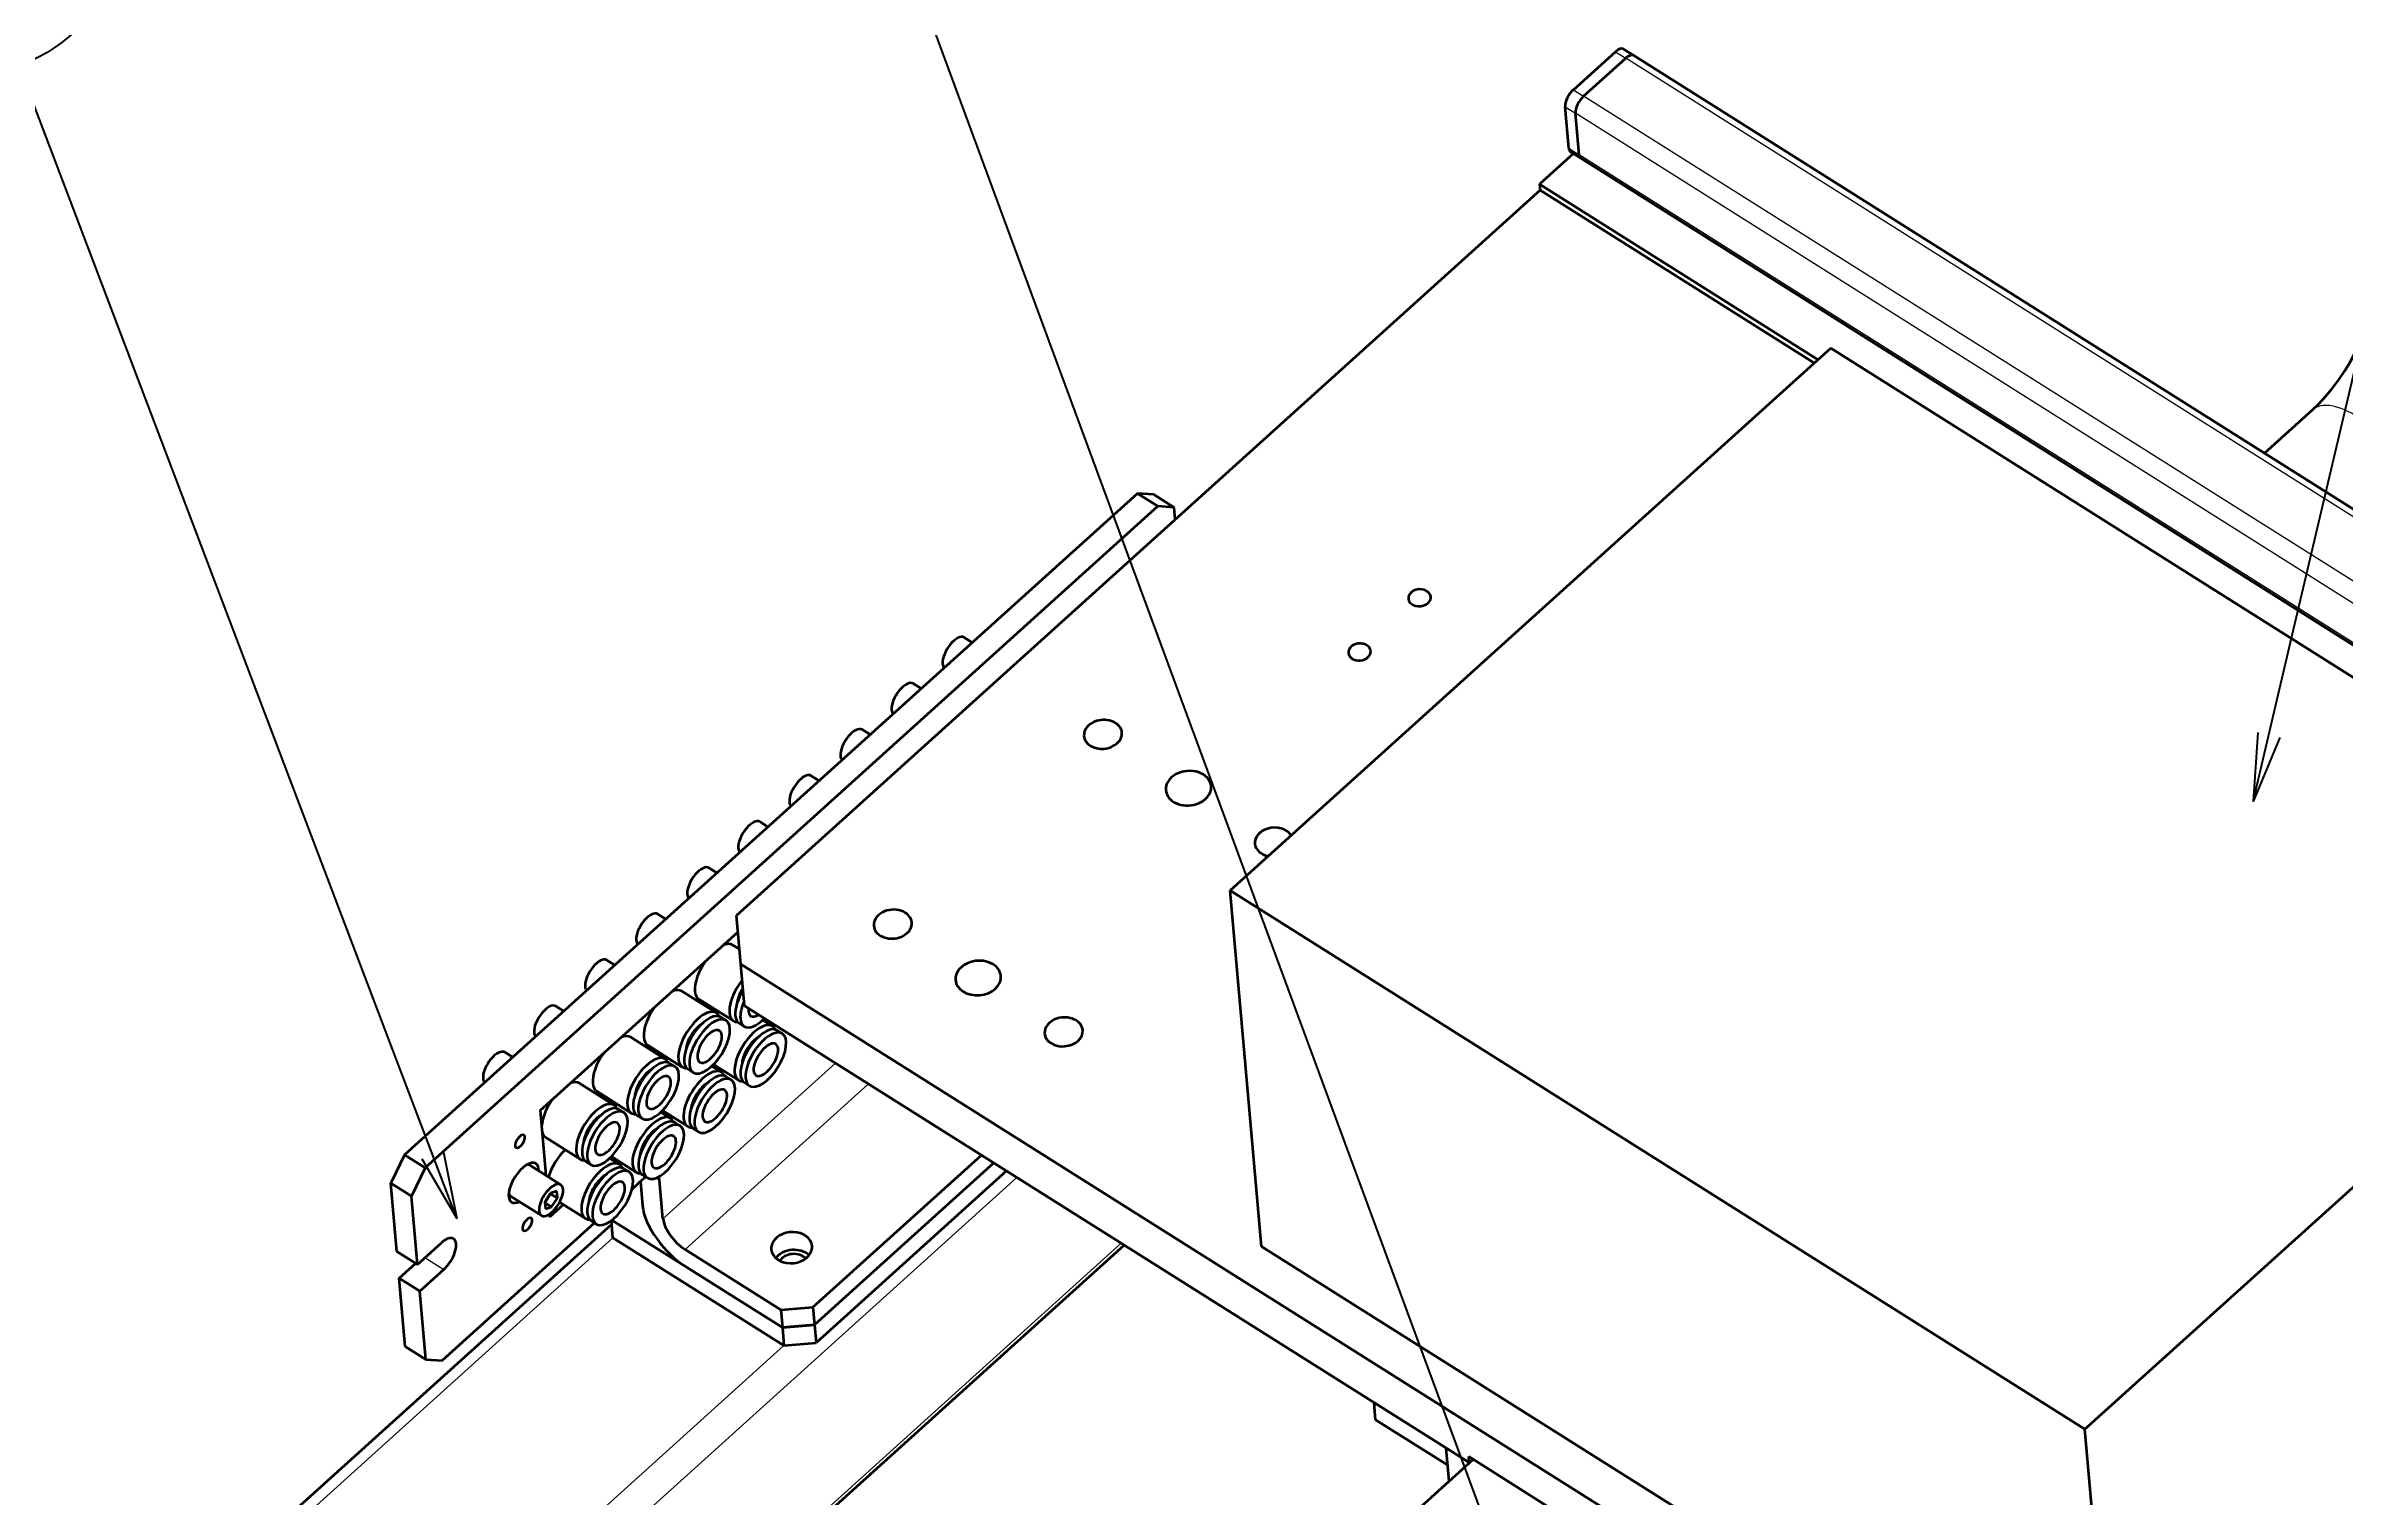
# Model space of a CAD drawing. Header units: millimetres. Extents: x -10155 to 20189, y -25550 to -22580.
# Drawn here: x -7571 to -7068, y -24326 to -24009 of the extents above; entities that cross this region are included whole.
import ezdxf

# ---------------------------------------------------------------- set-up
doc = ezdxf.new("R2010")
doc.units = ezdxf.units.MM
doc.layers.add('word_dim', color=253, linetype='Continuous')
doc.styles.get("Standard").update_dxf_attribs({"font": 'romans.shx', "bigfont": 'bigfont.shx'})
doc.dimstyles.new('RS-1-5', dxfattribs={"dimscale": 5, "dimtxt": 3.5, "dimasz": 3, "dimexe": 1, "dimexo": 0, "dimgap": 1, "dimtad": 3, "dimdsep": 46, "dimtxsty": 'Standard', "dimblk1": 'OPEN', "dimblk2": 'OPEN', "dimsah": 1, "dimcen": 0, "dimclrd": 256, "dimclre": 256, "dimclrt": 3, "dimadec": 0, "dimazin": 0, "dimtfac": 1, "dimtmove": 0, "dimatfit": 3, "dimldrblk": 'OPEN', "dimfxl": 0, "dimtolj": 1, "dimtzin": 0, "dimarcsym": 0})

# ---------------------------------------------------------------- blocks, each defined once
blk = doc.blocks.new('aa1')
for p, q in [((0, 0), (-1, 0)), ((-0.4, 0.067), (0, 0)), ((-0.4, -0.067), (0, 0))]:
    blk.add_line(p, q)
blk = doc.blocks.new('aa2')
blk.add_circle((0, 0), 1)
blk = doc.blocks.new('*D772')
at = {"layer": 'DEFPOINTS', "color": 0, "linetype": 'Continuous', "ltscale": 2}
for p in [(-6959.4, -23631.55), (-6959.4, -23631.55), (-7087.1, -24174.42)]:
    blk.add_point(p, dxfattribs=at)
at = {"layer": 'word_dim', "linetype": 'Continuous', "lineweight": -2, "ltscale": 2}
blk.add_line((-7078.51, -24137.91), (-6967.99, -23668.05), dxfattribs=at)
at = {"layer": 'word_dim', "linetype": 'Continuous', "lineweight": -2, "ltscale": 2, "xscale": 37.5, "yscale": 37.5, "zscale": 37.5}
for name, p, rotation in [('aa2', (-6959.4, -23631.55), 76.76338314975894), ('aa1', (-7087.1, -24174.42), 256.7633831497589)]:
    blk.add_blockref(name, p, dxfattribs=dict(at, rotation=rotation))
at = {"layer": 'word_dim', "color": 3, "linetype": 'Continuous', "ltscale": 2, "insert": (-7023.25, -23902.98), "char_height": 0.000005, "attachment_point": 5, "rotation": 76.7634}
blk.add_mtext('\\A1;557.69', dxfattribs=at)
blk = doc.blocks.new('_Open')
at = {"color": 0, "lineweight": -2}
for p, q in [((-1, 0.167), (0, 0)), ((-1, -0.167), (0, 0)), ((0, 0), (-1, 0))]:
    blk.add_line(p, q, dxfattribs=at)
blk = doc.blocks.new('*D787')
at = {"layer": 'DEFPOINTS', "color": 0, "linetype": 'Continuous', "ltscale": 2}
for p in [(-7590.5, -23978.05), (-7590.5, -23978.05), (-7481.16, -24265.87)]:
    blk.add_point(p, dxfattribs=at)
at = {"layer": 'word_dim', "linetype": 'Continuous', "lineweight": -2, "ltscale": 2}
blk.add_line((-7494.48, -24230.82), (-7577.18, -24013.11), dxfattribs=at)
at = {"layer": 'word_dim', "linetype": 'Continuous', "lineweight": -2, "ltscale": 2, "xscale": 37.5, "yscale": 37.5, "zscale": 37.5}
for name, p, rotation in [('aa2', (-7590.5, -23978.05), 110.8006649196857), ('aa1', (-7481.16, -24265.87), 290.8006649196857)]:
    blk.add_blockref(name, p, dxfattribs=dict(at, rotation=rotation))
at = {"layer": 'word_dim', "color": 3, "linetype": 'Continuous', "ltscale": 2, "insert": (-7535.83, -24121.96), "char_height": 0.000005, "attachment_point": 5, "rotation": 290.8007}
blk.add_mtext('\\A1;307.89', dxfattribs=at)
blk = doc.blocks.new('A$C43226BF8')
at = {"color": 7, "lineweight": 35, "ltscale": 0.310625}
for p, q in [((372.19, -43.26), (381.42, -34.93)), ((374.44, -44.67), (383.67, -36.35)), ((374.44, -44.67), (383.67, -36.35))]:
    blk.add_line(p, q, dxfattribs=at)
at = {"color": 7, "lineweight": 13, "ltscale": 0.066494}
for p, q in [((381.42, -34.93), (383.67, -36.35)), ((372.19, -43.26), (374.44, -44.67)), ((370.39, -46.99), (372.64, -48.41))]:
    blk.add_line(p, q, dxfattribs=at)
at = {"color": 7, "lineweight": 35, "ltscale": 0.066494}
for p, q in [((383.19, -34.35), (385.44, -35.76)), ((371.57, -56.85), (373.82, -58.27))]:
    blk.add_line(p, q, dxfattribs=at)
at = {"color": 7, "lineweight": 13}
for p, q in [((580.69, -160.51), (383.67, -36.35)), ((571.46, -168.83), (374.44, -44.67)), ((568.46, -171.81), (372.64, -48.41)), ((559.17, -174.56), (373.44, -57.52)), ((172.48, -290.86), (210.32, -256.71)), ((177.33, -297.6), (217.57, -261.28)), ((-34.17, -538.31), (250.11, -281.78)), ((-59.68, -494.6), (161.51, -295)), ((-20.97, -561.5), (273.02, -296.22)), ((-35.47, -530.23), (199.01, -318.64))]:
    blk.add_line(p, q, dxfattribs=at)
at = {"color": 7, "lineweight": 35}
for p, q in [((581.8, -159.51), (385.44, -35.76)), ((558.75, -174.81), (373.82, -58.27)), ((364.89, -65.29), (188.63, -224.34)), ((425.87, -102.5), (364.77, -63.99)), ((425.07, -103.22), (364.89, -65.29)), ((428.7, -99.94), (296.92, -218.86)), ((616.21, -218.11), (428.7, -99.94)), ((276.56, -131.77), (115.79, -276.84)), ((281.06, -134.61), (120.29, -279.68)), ((303.79, -296.91), (296.92, -218.86)), ((296.92, -218.86), (484.43, -337.02)), ((484.43, -337.02), (616.21, -218.11)), ((145.5, -267.11), (188.94, -227.92)), ((189.54, -235.01), (536.52, -453.67)), ((190.34, -244.12), (349.35, -344.32)), ((205.37, -310.22), (242.33, -276.88)), ((245.07, -278.61), (205.72, -314.12)), ((245.07, -278.61), (205.72, -314.12)), ((247.82, -280.34), (206.06, -318.03)), ((-61.3, -492.84), (161.25, -292.02)), ((124.01, -321.96), (157.48, -291.76)), ((198.67, -314.73), (161.26, -291.16)), ((-19.44, -561.11), (273.66, -296.63)), ((199.01, -318.64), (161.51, -295)), ((303.79, -296.91), (491.3, -415.08)), ((198.33, -310.83), (177.33, -297.6)), ((177.67, -301.5), (198.67, -314.73)), ((491.3, -415.08), (484.43, -337.02)), ((350.22, -343.64), (24.85, -637.24)), ((349.24, -343.02), (367.24, -354.37))]:
    blk.add_line(p, q, dxfattribs=at)
at = {"color": 7, "lineweight": 35, "ltscale": 0.228537}
blk.add_line((371.19, -56.1), (370.39, -46.99), dxfattribs=at)
at = {"color": 7, "lineweight": 35, "ltscale": 0.228536}
blk.add_line((373.44, -57.52), (372.64, -48.41), dxfattribs=at)
blk.add_line((373.44, -57.52), (372.64, -48.41), dxfattribs=at)
at = {"color": 7, "lineweight": 35, "ltscale": 0.251017}
blk.add_line((372.23, -57.27), (364.77, -63.99), dxfattribs=at)
at = {"color": 7, "lineweight": 13, "ltscale": 0.066488}
blk.add_line((371.19, -56.1), (373.44, -57.52), dxfattribs=at)
at = {"color": 7, "lineweight": 35, "ltscale": 0.032647}
blk.add_line((364.77, -63.99), (364.89, -65.29), dxfattribs=at)
at = {"color": 7, "lineweight": 35, "ltscale": 0.354575}
blk.add_line((523.83, -122.97), (534.36, -113.47), dxfattribs=at)
at = {"color": 7, "lineweight": 35, "ltscale": 0.089786}
for p, q in [((280.14, -132.05), (276.56, -131.77)), ((120.43, -321.68), (124.01, -321.96))]:
    blk.add_line(p, q, dxfattribs=at)
at = {"color": 7, "lineweight": 35, "ltscale": 0.132983}
blk.add_line((276.56, -131.77), (281.06, -134.61), dxfattribs=at)
at = {"color": 7, "lineweight": 35, "ltscale": 0.132988}
blk.add_line((280.14, -132.05), (284.64, -134.89), dxfattribs=at)
at = {"color": 7, "lineweight": 35, "ltscale": 0.089792}
blk.add_line((284.64, -134.89), (281.06, -134.61), dxfattribs=at)
at = {"color": 7, "lineweight": 35, "ltscale": 0.065522}
blk.add_line((284.87, -137.5), (284.64, -134.89), dxfattribs=at)
at = {"color": 7, "lineweight": 35, "ltscale": 0.051596}
for p, q in [((238.57, -163.37), (240.32, -164.47)), ((204.97, -193.7), (206.71, -194.8)), ((193.77, -203.8), (195.51, -204.91))]:
    blk.add_line(p, q, dxfattribs=at)
at = {"color": 7, "lineweight": 35, "ltscale": 0.051597}
for p, q in [((227.37, -173.48), (229.12, -174.58)), ((216.17, -183.59), (217.92, -184.69)), ((182.57, -213.91), (184.31, -215.01)), ((171.36, -224.02), (173.11, -225.12)), ((137.76, -254.34), (139.51, -255.44))]:
    blk.add_line(p, q, dxfattribs=at)
at = {"color": 7, "lineweight": 35, "ltscale": 0.267778}
blk.add_line((189.54, -235.01), (188.63, -224.34), dxfattribs=at)
at = {"color": 7, "lineweight": 35, "ltscale": 0.04283}
blk.add_line((187.81, -230.84), (189.26, -231.75), dxfattribs=at)
at = {"color": 7, "lineweight": 35, "ltscale": 0.051595}
for p, q in [((160.16, -234.13), (161.91, -235.23)), ((148.96, -244.24), (150.71, -245.34))]:
    blk.add_line(p, q, dxfattribs=at)
at = {"color": 7, "lineweight": 35, "ltscale": 0.228535}
blk.add_line((190.34, -244.12), (189.54, -235.01), dxfattribs=at)
at = {"color": 7, "lineweight": 35, "ltscale": 0.22386}
blk.add_line((176.61, -240.95), (184.19, -245.72), dxfattribs=at)
at = {"color": 7, "lineweight": 35, "ltscale": 0.223855}
for p, q in [((180.35, -242.68), (187.93, -247.46)), ((165.41, -251.06), (172.99, -255.83)), ((169.15, -252.79), (176.72, -257.57)), ((154.21, -261.16), (161.79, -265.94)), ((157.95, -262.9), (165.52, -267.67)), ((146.75, -273.01), (154.32, -277.78))]:
    blk.add_line(p, q, dxfattribs=at)
at = {"color": 7, "lineweight": 35, "ltscale": 0.033244}
for p, q in [((185.18, -246.64), (186.31, -247.35)), ((189.18, -247.96), (190.31, -248.67)), ((197.53, -249.54), (198.65, -250.25)), ((173.98, -256.75), (175.1, -257.46)), ((190.33, -260.97), (191.45, -261.67)), ((166.78, -268.17), (167.91, -268.88)), ((175.12, -269.76), (176.25, -270.47)), ((167.93, -281.18), (169.05, -281.89)), ((156.73, -291.29), (157.85, -292))]:
    blk.add_line(p, q, dxfattribs=at)
at = {"color": 7, "lineweight": 35, "ltscale": 0.063647}
blk.add_line((194.38, -247.27), (196.53, -248.62), dxfattribs=at)
at = {"color": 7, "lineweight": 35, "ltscale": 0.01325}
blk.add_line((195.44, -247.33), (195.04, -247.68), dxfattribs=at)
at = {"color": 7, "lineweight": 35, "ltscale": 0.033249}
for p, q in [((177.98, -258.06), (179.11, -258.77)), ((186.33, -259.65), (187.45, -260.36)), ((162.78, -266.86), (163.9, -267.57)), ((179.13, -271.07), (180.25, -271.78)), ((155.58, -278.28), (156.71, -278.99))]:
    blk.add_line(p, q, dxfattribs=at)
at = {"color": 7, "lineweight": 35, "ltscale": 0.063652}
blk.add_line((183.18, -257.37), (185.33, -258.73), dxfattribs=at)
at = {"color": 7, "lineweight": 35, "ltscale": 0.162658}
blk.add_line((183.57, -257), (189.07, -260.47), dxfattribs=at)
at = {"color": 7, "lineweight": 35, "ltscale": 0.013589}
for p, q in [((184.24, -257.43), (183.84, -257.79)), ((161.84, -277.64), (161.44, -278.01))]:
    blk.add_line(p, q, dxfattribs=at)
at = {"color": 7, "lineweight": 35, "ltscale": 0.355997}
blk.add_line((145.5, -267.11), (146.75, -281.3), dxfattribs=at)
at = {"color": 7, "lineweight": 35, "ltscale": 0.063645}
for p, q in [((171.98, -267.48), (174.13, -268.84)), ((160.78, -277.59), (162.93, -278.95))]:
    blk.add_line(p, q, dxfattribs=at)
at = {"color": 7, "lineweight": 35, "ltscale": 0.162662}
for p, q in [((172.36, -267.11), (177.87, -270.58)), ((161.16, -277.21), (166.67, -280.68))]:
    blk.add_line(p, q, dxfattribs=at)
at = {"color": 7, "lineweight": 35, "ltscale": 0.013582}
blk.add_line((173.04, -267.53), (172.64, -267.9), dxfattribs=at)
at = {"color": 7, "lineweight": 35, "ltscale": 0.172847}
for p, q in [((115.79, -276.84), (112.78, -283.07)), ((120.29, -279.68), (117.28, -285.9))]:
    blk.add_line(p, q, dxfattribs=at)
at = {"color": 7, "lineweight": 35, "ltscale": 0.132984}
for p, q in [((120.29, -279.68), (115.79, -276.84)), ((117.28, -285.9), (112.78, -283.07)), ((118.6, -300.86), (114.1, -298.03)), ((119.11, -306.72), (114.61, -303.88))]:
    blk.add_line(p, q, dxfattribs=at)
at = {"color": 7, "lineweight": 35, "ltscale": 0.199476}
blk.add_line((143.3, -279.12), (150.05, -283.38), dxfattribs=at)
at = {"color": 7, "lineweight": 35, "ltscale": 0.033251}
blk.add_line((163.92, -279.87), (165.05, -280.58), dxfattribs=at)
at = {"color": 7, "lineweight": 13, "ltscale": 0.022791}
blk.add_line((171.74, -282.4), (170.97, -281.92), dxfattribs=at)
at = {"color": 7, "lineweight": 35, "ltscale": 0.375454}
for p, q in [((114.1, -298.03), (112.78, -283.07)), ((118.6, -300.86), (117.28, -285.9)), ((115.93, -318.84), (114.61, -303.88))]:
    blk.add_line(p, q, dxfattribs=at)
at = {"color": 7, "lineweight": 35, "ltscale": 0.199477}
blk.add_line((139.04, -285.89), (145.79, -290.15), dxfattribs=at)
at = {"color": 7, "lineweight": 35, "ltscale": 0.057726}
for p, q in [((147.79, -285.26), (146.53, -287.2)), ((148.05, -288.26), (149.3, -286.32))]:
    blk.add_line(p, q, dxfattribs=at)
at = {"color": 7, "lineweight": 35, "ltscale": 0.057723}
blk.add_line((147.8, -285.38), (146.55, -287.32), dxfattribs=at)
at = {"color": 7, "lineweight": 35, "ltscale": 0.036287}
for p, q in [((149.17, -284.82), (147.79, -285.26)), ((146.67, -288.7), (148.05, -288.26))]:
    blk.add_line(p, q, dxfattribs=at)
at = {"color": 7, "lineweight": 35, "ltscale": 0.00302}
blk.add_line((147.79, -285.26), (147.8, -285.38), dxfattribs=at)
at = {"color": 7, "lineweight": 35, "ltscale": 0.044331}
blk.add_line((149.3, -286.32), (147.8, -285.38), dxfattribs=at)
at = {"color": 7, "lineweight": 35, "ltscale": 0.037697}
for p, q in [((149.3, -286.32), (149.17, -284.82)), ((146.53, -287.2), (146.67, -288.7))]:
    blk.add_line(p, q, dxfattribs=at)
at = {"color": 7, "lineweight": 35, "ltscale": 0.083355}
blk.add_line((165.68, -284.36), (168.16, -282.12), dxfattribs=at)
at = {"color": 7, "lineweight": 35, "ltscale": 0.133476}
blk.add_line((167.51, -282.7), (167.98, -288.02), dxfattribs=at)
at = {"color": 7, "lineweight": 35, "ltscale": 0.212212}
blk.add_line((172.48, -290.86), (171.74, -282.4), dxfattribs=at)
at = {"color": 7, "lineweight": 35, "ltscale": 0.044326}
blk.add_line((148.05, -288.26), (146.55, -287.32), dxfattribs=at)
at = {"color": 7, "lineweight": 35, "ltscale": 0.016678}
blk.add_line((147.5, -289.86), (147.56, -290.53), dxfattribs=at)
at = {"color": 7, "lineweight": 35, "ltscale": 0.103716}
blk.add_line((150.64, -287.75), (147.56, -290.53), dxfattribs=at)
at = {"color": 7, "lineweight": 35, "ltscale": 0.167647}
blk.add_line((149.79, -287.22), (155.47, -290.79), dxfattribs=at)
at = {"color": 7, "lineweight": 35, "ltscale": 0.094989}
blk.add_line((161.51, -295), (161.18, -291.22), dxfattribs=at)
at = {"color": 7, "lineweight": 35, "ltscale": 0.177502}
for p, q in [((118.6, -300.86), (123.87, -296.11)), ((124.39, -301.96), (119.11, -306.72))]:
    blk.add_line(p, q, dxfattribs=at)
at = {"color": 7, "lineweight": 35, "ltscale": 0.121493}
blk.add_line((114.61, -303.88), (118.22, -300.63), dxfattribs=at)
at = {"color": 7, "lineweight": 13, "ltscale": 0.121838}
blk.add_line((120.26, -299.36), (124.39, -301.96), dxfattribs=at)
at = {"color": 7, "lineweight": 35, "ltscale": 0.375451}
blk.add_line((120.43, -321.68), (119.11, -306.72), dxfattribs=at)
at = {"color": 7, "lineweight": 35, "ltscale": 0.176775}
for p, q in [((198.33, -310.83), (205.37, -310.22)), ((199.01, -318.64), (206.06, -318.03))]:
    blk.add_line(p, q, dxfattribs=at)
at = {"color": 7, "lineweight": 35, "ltscale": 0.097944}
for p, q in [((198.33, -310.83), (198.67, -314.73)), ((205.72, -314.12), (206.06, -318.03))]:
    blk.add_line(p, q, dxfattribs=at)
at = {"color": 7, "lineweight": 35, "ltscale": 0.097945}
for p, q in [((205.37, -310.22), (205.72, -314.12)), ((198.67, -314.73), (199.01, -318.64))]:
    blk.add_line(p, q, dxfattribs=at)
at = {"color": 7, "lineweight": 35, "ltscale": 0.176781}
for p, q in [((198.67, -314.73), (205.72, -314.12)), ((205.72, -314.12), (198.67, -314.73))]:
    blk.add_line(p, q, dxfattribs=at)
at = {"color": 7, "lineweight": 35, "ltscale": 0.132982}
blk.add_line((120.43, -321.68), (115.93, -318.84), dxfattribs=at)
at = {"color": 7, "lineweight": 35, "ltscale": 0.094134}
blk.add_line((328.81, -334.92), (328.48, -331.17), dxfattribs=at)
at = {"color": 7, "lineweight": 35, "ltscale": 0.467634}
blk.add_line((344.63, -344.89), (328.81, -334.92), dxfattribs=at)
at = {"color": 7, "lineweight": 35, "ltscale": 0.182198}
blk.add_line((344.94, -348.4), (344.3, -341.14), dxfattribs=at)
at = {"color": 7, "lineweight": 35, "ltscale": 0.032648}
blk.add_line((349.35, -344.32), (349.24, -343.02), dxfattribs=at)
at = {"color": 7, "lineweight": 35, "ltscale": 0.026999}
blk.add_line((350.16, -343.6), (349.35, -344.32), dxfattribs=at)
at = {"color": 7, "lineweight": 35, "ltscale": 0.001859}
blk.add_line((350.15, -343.61), (350.21, -343.65), dxfattribs=at)
at = {"color": 7, "lineweight": 35}
blk.add_lwpolyline([(534.36, -113.47), (535.76, -112.12), (537.22, -110.56), (538.67, -108.81), (540.08, -106.92), (541.43, -104.92), (542.68, -102.85), (543.8, -100.76), (544.78, -98.68), (545.6, -96.68), (546.25, -94.79), (546.69, -93.21), (547.02, -91.61), (547.17, -90.45), (547.2, -89.69), (547.19, -89.4)], dxfattribs=at)
for centre in [(192.68, -253.89), (181.48, -264), (170.28, -274.1)]:
    blk.add_arc(centre, 11.7, 133.413, 136.0563, dxfattribs=at)
for centre, major_axis, ratio, start_param, end_param in [((381.59, -36.88), (1.6, 2.54), 0.462612, 6.28314, 7.307394), ((383.84, -38.3), (-1.6, -2.54), 0.462612, 3.141547, 4.165802), ((383.84, -38.3), (1.6, 2.54), 0.462612, 6.28314, 7.307394), ((372.36, -45.21), (1.6, 2.54), 0.462612, 1.024209, 2.595005), ((374.61, -46.63), (-1.6, -2.54), 0.462612, 4.165802, 5.736598), ((374.61, -46.63), (1.6, 2.54), 0.462612, 1.024209, 2.595005), ((373.17, -54.31), (1.6, 2.54), 0.462612, 2.595005, 3.141547), ((375.42, -55.73), (-1.6, -2.54), 0.462612, 5.736598, 6.28314), ((375.42, -55.73), (1.6, 2.54), 0.462612, 2.595005, 3.141547), ((338.45, -154.67), (-2.45, -0.22), 0.757392, 3.141608, 6.283201), ((338.45, -154.67), (-2.45, -0.22), 0.757392, 0.000016, 1.854245), ((338.45, -154.67), (-2.45, -0.22), 0.757392, 1.854245, 3.141608), ((236.44, -166.76), (-2.13, -3.38), 0.462612, 3.141593, 5.736598), ((325.28, -166.56), (-2.45, -0.22), 0.757392, 4.995837, 6.283201), ((325.28, -166.56), (-2.45, -0.22), 0.757392, 3.141608, 4.995837), ((236.44, -166.76), (-2.13, -3.38), 0.462612, 5.736598, 6.184459), ((325.28, -166.56), (-2.45, -0.22), 0.757392, 0.000016, 3.141608), ((225.24, -176.87), (-2.13, -3.38), 0.462612, 3.141593, 5.736598), ((225.24, -176.87), (-2.13, -3.38), 0.462612, 5.736598, 6.184459), ((269, -184.61), (-4.17, -0.37), 0.757392, 3.141608, 4.995837), ((214.04, -186.97), (-2.13, -3.38), 0.462612, 3.141593, 5.736598), ((269, -184.61), (-4.17, -0.37), 0.757392, 4.995837, 6.283201), ((269, -184.61), (-4.17, -0.37), 0.757392, 0.000016, 3.141608), ((214.04, -186.97), (-2.13, -3.38), 0.462612, 5.736598, 6.184459), ((202.84, -197.08), (-2.13, -3.38), 0.462612, 3.141593, 5.736598), ((287.75, -196.43), (-4.98, -0.44), 0.757392, 3.141608, 6.283201), ((287.75, -196.43), (-4.98, -0.44), 0.757392, 1.854245, 3.141608), ((202.84, -197.08), (-2.13, -3.38), 0.462612, 5.736598, 6.184459), ((287.75, -196.43), (-4.98, -0.44), 0.757392, 0.000016, 1.854245), ((191.63, -207.19), (-2.13, -3.38), 0.462612, 3.141593, 5.736598), ((306.5, -208.25), (-4.17, -0.37), 0.757392, 4.995837, 6.283201), ((306.5, -208.25), (-4.17, -0.37), 0.757392, 3.505893, 4.995837), ((191.63, -207.19), (-2.13, -3.38), 0.462612, 5.736598, 6.184459), ((306.5, -208.25), (-4.17, -0.37), 0.757392, 0.000016, 1.202542), ((180.43, -217.3), (-2.13, -3.38), 0.462612, 3.141593, 5.736598), ((180.43, -217.3), (-2.13, -3.38), 0.462612, 5.736598, 6.184459), ((169.23, -227.4), (-2.13, -3.38), 0.462612, 3.141593, 5.736598), ((222.88, -226.23), (-4.17, -0.37), 0.757392, 3.141608, 6.283201), ((222.88, -226.23), (-4.17, -0.37), 0.757392, 0.000016, 1.854245), ((222.88, -226.23), (-4.17, -0.37), 0.757392, 1.854245, 3.141608), ((169.23, -227.4), (-2.13, -3.38), 0.462612, 5.736598, 6.184459), ((184.08, -236.76), (3.73, 5.92), 0.462612, 6.283178, 6.876454), ((158.03, -237.51), (-2.13, -3.38), 0.462612, 3.141593, 5.736598), ((184.08, -236.76), (3.73, 5.92), 0.462612, 1.454689, 2.595005), ((241.63, -238.05), (-4.98, -0.44), 0.757392, 4.995837, 6.283201), ((241.63, -238.05), (-4.98, -0.44), 0.757392, 3.141608, 4.995837), ((158.03, -237.51), (-2.13, -3.38), 0.462612, 5.736598, 6.184459), ((172.88, -246.87), (3.73, 5.92), 0.462612, 6.283178, 6.876454), ((184.08, -236.76), (-3.73, -5.92), 0.462612, 5.736598, 6.283186), ((191.66, -241.54), (-3.73, -5.92), 0.462612, 4.480629, 6.283186), ((192.78, -242.25), (3.6, 5.71), 0.462612, 1.597559, 2.595005), ((191.66, -241.54), (2.4, 3.81), 0.462612, 1.526584, 2.425204), ((241.63, -238.05), (-4.98, -0.44), 0.757392, 0.000016, 3.141608), ((146.83, -247.62), (-2.13, -3.38), 0.462612, 3.141593, 5.736598), ((172.88, -246.87), (3.73, 5.92), 0.462612, 1.454689, 2.595005), ((180.46, -251.64), (-3.73, -5.92), 0.462612, 3.141593, 6.283186), ((181.58, -252.35), (3.6, 5.71), 0.462612, 0.000001, 2.595005), ((182.71, -253.06), (-3.6, -5.71), 0.462612, 3.141593, 5.736598), ((180.46, -251.64), (-3.73, -5.92), 0.462612, 2.846462, 3.141593), ((192.78, -242.25), (3.6, 5.71), 0.462612, 2.595005, 3.141593), ((193.91, -242.95), (-3.6, -5.71), 0.462612, 5.035038, 5.736598), ((193.91, -242.95), (2.17, 3.44), 0.462612, 2.360093, 2.595005), ((193.91, -242.95), (2.17, 3.44), 0.462612, 2.595005, 3.141593), ((193.91, -242.95), (2.17, 3.44), 0.462612, 3.141593, 3.923108), ((260.38, -249.87), (-4.17, -0.37), 0.757392, 3.141608, 4.995837), ((146.83, -247.62), (-2.13, -3.38), 0.462612, 5.736598, 6.184459), ((161.68, -256.98), (3.73, 5.92), 0.462612, 6.283178, 6.876454), ((172.88, -246.87), (-3.73, -5.92), 0.462612, 5.736598, 6.283186), ((180.46, -251.64), (2.4, 3.81), 0.462612, 0.717193, 2.425204), ((182.71, -253.06), (-3.6, -5.71), 0.462612, 0.000001, 3.141593), ((182.71, -253.06), (2.17, 3.44), 0.462612, 0.000001, 2.595005), ((182.71, -253.06), (2.17, 3.44), 0.462612, 3.141593, 6.283186), ((192.8, -254.55), (-3.73, -5.92), 0.462612, 3.141593, 6.283186), ((191.66, -241.54), (-3.73, -5.92), 0.462612, 0.000001, 0.295017), ((193.93, -255.25), (3.6, 5.71), 0.462612, 0.000001, 2.595005), ((193.91, -242.95), (-3.6, -5.71), 0.462612, 5.736598, 6.283186), ((192.8, -254.55), (2.4, 3.81), 0.462612, 0.717193, 2.425204), ((193.91, -242.95), (-3.6, -5.71), 0.462612, 0.000001, 1.129085), ((195.05, -255.96), (-3.6, -5.71), 0.462612, 3.141593, 5.736598), ((195.05, -255.96), (-3.6, -5.71), 0.462612, 0.000001, 3.141593), ((192.8, -254.55), (-3.73, -5.92), 0.462612, 2.846462, 3.141593), ((260.38, -249.87), (-4.17, -0.37), 0.757392, 4.995837, 6.283201), ((260.38, -249.87), (-4.17, -0.37), 0.757392, 0.000016, 3.141608), ((135.63, -257.73), (-2.13, -3.38), 0.462612, 3.141593, 5.736598), ((161.68, -256.98), (3.73, 5.92), 0.462612, 1.454689, 2.595005), ((169.26, -261.75), (-3.73, -5.92), 0.462612, 3.141593, 6.283186), ((170.38, -262.46), (3.6, 5.71), 0.462612, 0.000001, 2.595005), ((171.51, -263.17), (-3.6, -5.71), 0.462612, 3.141593, 5.736598), ((169.26, -261.75), (-3.73, -5.92), 0.462612, 2.846462, 3.141593), ((181.58, -252.35), (3.6, 5.71), 0.462612, 2.595005, 3.141593), ((182.71, -253.06), (2.17, 3.44), 0.462612, 2.595005, 3.141593), ((195.05, -255.96), (2.17, 3.44), 0.462612, 0.000001, 2.595005), ((195.05, -255.96), (2.17, 3.44), 0.462612, 3.141593, 6.283186), ((135.63, -257.73), (-2.13, -3.38), 0.462612, 5.736598, 6.184459), ((150.48, -267.09), (3.73, 5.92), 0.462612, 6.283178, 6.876454), ((161.68, -256.98), (-3.73, -5.92), 0.462612, 5.736598, 6.283186), ((169.26, -261.75), (2.4, 3.81), 0.462612, 0.717193, 2.425204), ((171.51, -263.17), (-3.6, -5.71), 0.462612, 0.000001, 3.141593), ((171.51, -263.17), (2.17, 3.44), 0.462612, 0.000001, 2.595005), ((171.51, -263.17), (2.17, 3.44), 0.462612, 3.141593, 6.283186), ((181.6, -264.65), (-3.73, -5.92), 0.462612, 3.141593, 6.283186), ((180.46, -251.64), (-3.73, -5.92), 0.462612, 0.000001, 0.295017), ((182.73, -265.36), (3.6, 5.71), 0.462612, 0.000001, 2.595005), ((182.71, -253.06), (-3.6, -5.71), 0.462612, 5.736598, 6.283186), ((181.6, -264.65), (2.4, 3.81), 0.462612, 0.717193, 2.425204), ((183.85, -266.07), (-3.6, -5.71), 0.462612, 3.141593, 5.736598), ((183.85, -266.07), (-3.6, -5.71), 0.462612, 0.000001, 3.141593), ((181.6, -264.65), (-3.73, -5.92), 0.462612, 2.846462, 3.141593), ((192.8, -254.55), (-3.73, -5.92), 0.462612, 0.000001, 0.295017), ((193.93, -255.25), (3.6, 5.71), 0.462612, 2.595005, 3.141593), ((195.05, -255.96), (-3.6, -5.71), 0.462612, 5.736598, 6.283186), ((195.05, -255.96), (2.17, 3.44), 0.462612, 2.595005, 3.141593), ((150.48, -267.09), (3.73, 5.92), 0.462612, 1.454689, 2.595005), ((158.05, -271.86), (-3.73, -5.92), 0.462612, 3.141593, 6.283186), ((159.18, -272.57), (3.6, 5.71), 0.462612, 0.000001, 2.595005), ((160.3, -273.28), (-3.6, -5.71), 0.462612, 3.141593, 5.736598), ((158.05, -271.86), (-3.73, -5.92), 0.462612, 2.846462, 3.141593), ((170.38, -262.46), (3.6, 5.71), 0.462612, 2.595005, 3.141593), ((171.51, -263.17), (2.17, 3.44), 0.462612, 2.595005, 3.141593), ((183.85, -266.07), (2.17, 3.44), 0.462612, 0.000001, 2.595005), ((183.85, -266.07), (2.17, 3.44), 0.462612, 3.141593, 6.283186), ((150.48, -267.09), (-3.73, -5.92), 0.462612, 5.736598, 6.283186), ((158.05, -271.86), (2.4, 3.81), 0.462612, 0.717193, 2.425204), ((160.3, -273.28), (-3.6, -5.71), 0.462612, 0.000001, 3.141593), ((160.3, -273.28), (2.17, 3.44), 0.462612, 0.000001, 2.595005), ((160.3, -273.28), (2.17, 3.44), 0.462612, 3.141593, 6.283186), ((170.4, -274.76), (-3.73, -5.92), 0.462612, 3.141593, 6.283186), ((169.26, -261.75), (-3.73, -5.92), 0.462612, 0.000001, 0.295017), ((171.53, -275.47), (3.6, 5.71), 0.462612, 0.000001, 2.595005), ((171.51, -263.17), (-3.6, -5.71), 0.462612, 5.736598, 6.283186), ((170.4, -274.76), (2.4, 3.81), 0.462612, 0.717193, 2.425204), ((172.65, -276.18), (-3.6, -5.71), 0.462612, 3.141593, 5.736598), ((172.65, -276.18), (-3.6, -5.71), 0.462612, 0.000001, 3.141593), ((170.4, -274.76), (-3.73, -5.92), 0.462612, 2.846462, 3.141593), ((181.6, -264.65), (-3.73, -5.92), 0.462612, 0.000001, 0.295017), ((182.73, -265.36), (3.6, 5.71), 0.462612, 2.595005, 3.141593), ((183.85, -266.07), (-3.6, -5.71), 0.462612, 5.736598, 6.283186), ((183.85, -266.07), (2.17, 3.44), 0.462612, 2.595005, 3.141593), ((141.12, -273.88), (0.86, 1.37), 0.462612, 1.524209, 3.14125), ((141.12, -273.88), (0.86, 1.37), 0.462612, 3.14125, 4.665802), ((141.12, -273.88), (-0.86, -1.37), 0.462612, 3.141554, 4.665802), ((141.12, -273.88), (-0.86, -1.37), 0.462612, 1.524209, 3.141554), ((151.62, -280.09), (3.73, 5.92), 0.462612, 1.064339, 2.113925), ((159.18, -272.57), (3.6, 5.71), 0.462612, 2.595005, 3.141593), ((160.3, -273.28), (2.17, 3.44), 0.462612, 2.595005, 3.141593), ((172.65, -276.18), (2.17, 3.44), 0.462612, 0.000001, 2.595005), ((172.65, -276.18), (2.17, 3.44), 0.462612, 3.141593, 6.283186), ((141.92, -282.98), (2.67, 4.23), 0.462612, 6.283174, 9.424766), ((141.24, -282.37), (-2.06, -3.24), 0.471738, 3.143742, 3.504224), ((141.92, -282.98), (2.67, 4.23), 0.462612, 5.639963, 6.283174), ((159.2, -284.87), (-3.73, -5.92), 0.462612, 3.141593, 6.283186), ((158.05, -271.86), (-3.73, -5.92), 0.462612, 0.000001, 0.295017), ((160.32, -285.58), (3.6, 5.71), 0.462612, 0.000001, 2.595005), ((160.3, -273.28), (-3.6, -5.71), 0.462612, 5.736598, 6.283186), ((159.2, -284.87), (2.4, 3.81), 0.462612, 0.717193, 2.425204), ((161.45, -286.29), (-3.6, -5.71), 0.462612, 3.141593, 5.736598), ((161.45, -286.29), (-3.6, -5.71), 0.462612, 0.000001, 3.141593), ((159.2, -284.87), (-3.73, -5.92), 0.462612, 2.846462, 3.141593), ((170.4, -274.76), (-3.73, -5.92), 0.462612, 0.000001, 0.295017), ((171.53, -275.47), (3.6, 5.71), 0.462612, 2.595005, 3.141593), ((168.44, -285.38), (2.67, 4.23), 0.462612, 0.857106, 1.024209), ((172.65, -276.18), (-3.6, -5.71), 0.462612, 5.736598, 6.283186), ((172.65, -276.18), (2.17, 3.44), 0.462612, 2.595005, 3.141593), ((168.44, -285.38), (2.67, 4.23), 0.462612, 5.736598, 6.003681), ((141.17, -282.51), (-2.13, -3.38), 0.462612, 5.928194, 6.283186), ((141.92, -282.98), (2.67, 4.23), 0.462612, 3.141581, 3.785067), ((147.92, -286.76), (-2.13, -3.38), 0.462612, 3.141593, 6.283186), ((147.92, -286.76), (-2.13, -3.38), 0.462612, 0.000001, 2.595005), ((147.92, -286.76), (-2.13, -3.38), 0.462612, 2.595005, 3.141593), ((161.45, -286.29), (2.17, 3.44), 0.462612, 0.000001, 2.595005), ((161.45, -286.29), (2.17, 3.44), 0.462612, 3.141593, 6.283186), ((142.72, -292.09), (0.86, 1.37), 0.462612, 1.524209, 3.14125), ((142.72, -292.09), (-0.86, -1.37), 0.462612, 3.141554, 4.665802), ((142.72, -292.09), (-0.86, -1.37), 0.462612, 1.524209, 3.141554), ((159.2, -284.87), (-3.73, -5.92), 0.462612, 0.000001, 0.295017), ((160.32, -285.58), (3.6, 5.71), 0.462612, 2.595005, 3.141593), ((161.45, -286.29), (-3.6, -5.71), 0.462612, 5.736598, 6.283186), ((161.45, -286.29), (2.17, 3.44), 0.462612, 2.595005, 3.141593), ((176.98, -293.69), (8.04, -8.91), 0.460812, 3.689913, 5.260709), ((176.98, -293.69), (4.02, -4.45), 0.460812, 3.689913, 5.260709), ((124.13, -299.04), (-2.4, -3.81), 0.462612, 3.141592, 4.165802), ((124.13, -299.04), (-2.4, -3.81), 0.462612, 1.024209, 3.141592), ((142.72, -292.09), (0.86, 1.37), 0.462612, 3.14125, 4.665802), ((200.71, -297.19), (4.48, 0.39), 0.757392, 2.854245, 3.141624), ((200.71, -297.19), (-4.48, -0.39), 0.757392, 3.141624, 5.995837), ((200.71, -297.19), (-4.48, -0.39), 0.757392, 2.854245, 3.141624), ((200.71, -297.19), (4.48, 0.39), 0.757392, 3.141624, 5.995837), ((201.05, -301.09), (-4.48, -0.39), 0.757392, 3.753981, 5.670788), ((201.05, -301.09), (-3.31, -0.29), 0.757392, 3.677344, 5.747444)]:
    blk.add_ellipse(centre, major_axis=major_axis, ratio=ratio, start_param=start_param, end_param=end_param, dxfattribs=at)
at = {"color": 7, "lineweight": 13}
blk.add_ellipse((545.08, -125.35), major_axis=(10.72, -11.88), ratio=0.460812, start_param=6.283179, end_param=9.424772, dxfattribs=at)
blk = doc.blocks.new('*D837')
at = {"layer": 'DEFPOINTS', "color": 0, "linetype": 'Continuous', "ltscale": 2}
for p in [(-7414.37, -23902.35), (-7414.37, -23902.35), (-7174.55, -24551.93)]:
    blk.add_point(p, dxfattribs=at)
at = {"layer": 'word_dim', "linetype": 'Continuous', "lineweight": -2, "ltscale": 2}
blk.add_line((-7187.54, -24516.75), (-7401.38, -23937.53), dxfattribs=at)
at = {"layer": 'word_dim', "linetype": 'Continuous', "lineweight": -2, "ltscale": 2, "xscale": 37.5, "yscale": 37.5, "zscale": 37.5}
for name, p, rotation in [('aa2', (-7414.37, -23902.35), 110.2634988618751), ('aa1', (-7174.55, -24551.93), 290.2634988618751)]:
    blk.add_blockref(name, p, dxfattribs=dict(at, rotation=rotation))
at = {"layer": 'word_dim', "color": 3, "linetype": 'Continuous', "ltscale": 2, "insert": (-7294.46, -24227.14), "char_height": 0.000005, "attachment_point": 5, "rotation": 290.2635}
blk.add_mtext('\\A1;692.44', dxfattribs=at)
blk = doc.blocks.new('*D843')
at = {"layer": 'DEFPOINTS', "color": 0, "linetype": 'Continuous', "ltscale": 2}
for p in [(-7770.42, -24123.78), (-7770.42, -24123.78), (-7567.13, -24514.44)]:
    blk.add_point(p, dxfattribs=at)
at = {"layer": 'word_dim', "linetype": 'Continuous', "lineweight": -2, "ltscale": 2}
blk.add_line((-7584.44, -24481.18), (-7753.11, -24157.04), dxfattribs=at)
at = {"layer": 'word_dim', "linetype": 'Continuous', "lineweight": -2, "ltscale": 2, "xscale": 37.5, "yscale": 37.5, "zscale": 37.5}
for name, p, rotation in [('aa2', (-7770.42, -24123.78), 117.490159892801), ('aa1', (-7567.13, -24514.44), 297.490159892801)]:
    blk.add_blockref(name, p, dxfattribs=dict(at, rotation=rotation))
at = {"layer": 'word_dim', "color": 3, "linetype": 'Continuous', "ltscale": 2, "insert": (-7668.77, -24319.11), "char_height": 0.000005, "attachment_point": 5, "rotation": 297.4902}
blk.add_mtext('\\A1;440.39', dxfattribs=at)

msp = doc.modelspace()

# ---------------------------------------------------------------- block references
at = {"layer": 'word_dim', "linetype": 'Continuous', "ltscale": 2}
msp.add_blockref('A$C43226BF8', (-7608.428, -23975.061), dxfattribs=at)

# ---------------------------------------------------------------- dimensions: what is measured, and where the dimension line sits
at = {"layer": 'word_dim', "color": 3, "linetype": 'Continuous', "ltscale": 2}
for p1, p2, picture, middle in [((-7087.099, -24174.419), (-6959.403, -23631.547), '*D772', (-7023.251, -23902.983)), ((-7174.554, -24551.93), (-7414.371, -23902.349), '*D837', (-7294.462, -24227.139)), ((-7481.163, -24265.872), (-7590.5, -23978.051), '*D787', (-7535.831, -24121.962)), ((-7567.133, -24514.445), (-7770.416, -24123.778), '*D843', (-7668.774, -24319.111))]:
    dim = msp.add_aligned_dim(p1=p1, p2=p2, distance=0, dimstyle='RS-1-5', override={"dimtxt": 1e-06, "dimasz": 7.5, "dimgap": 0, "dimblk1": 'aa1', "dimblk2": 'aa2', "dimse1": 1, "dimse2": 1}, dxfattribs=at)
    dim.commit()
    dim.dimension.update_dxf_attribs({"geometry": picture, "text_midpoint": middle})

doc.saveas('drawing.dxf')
